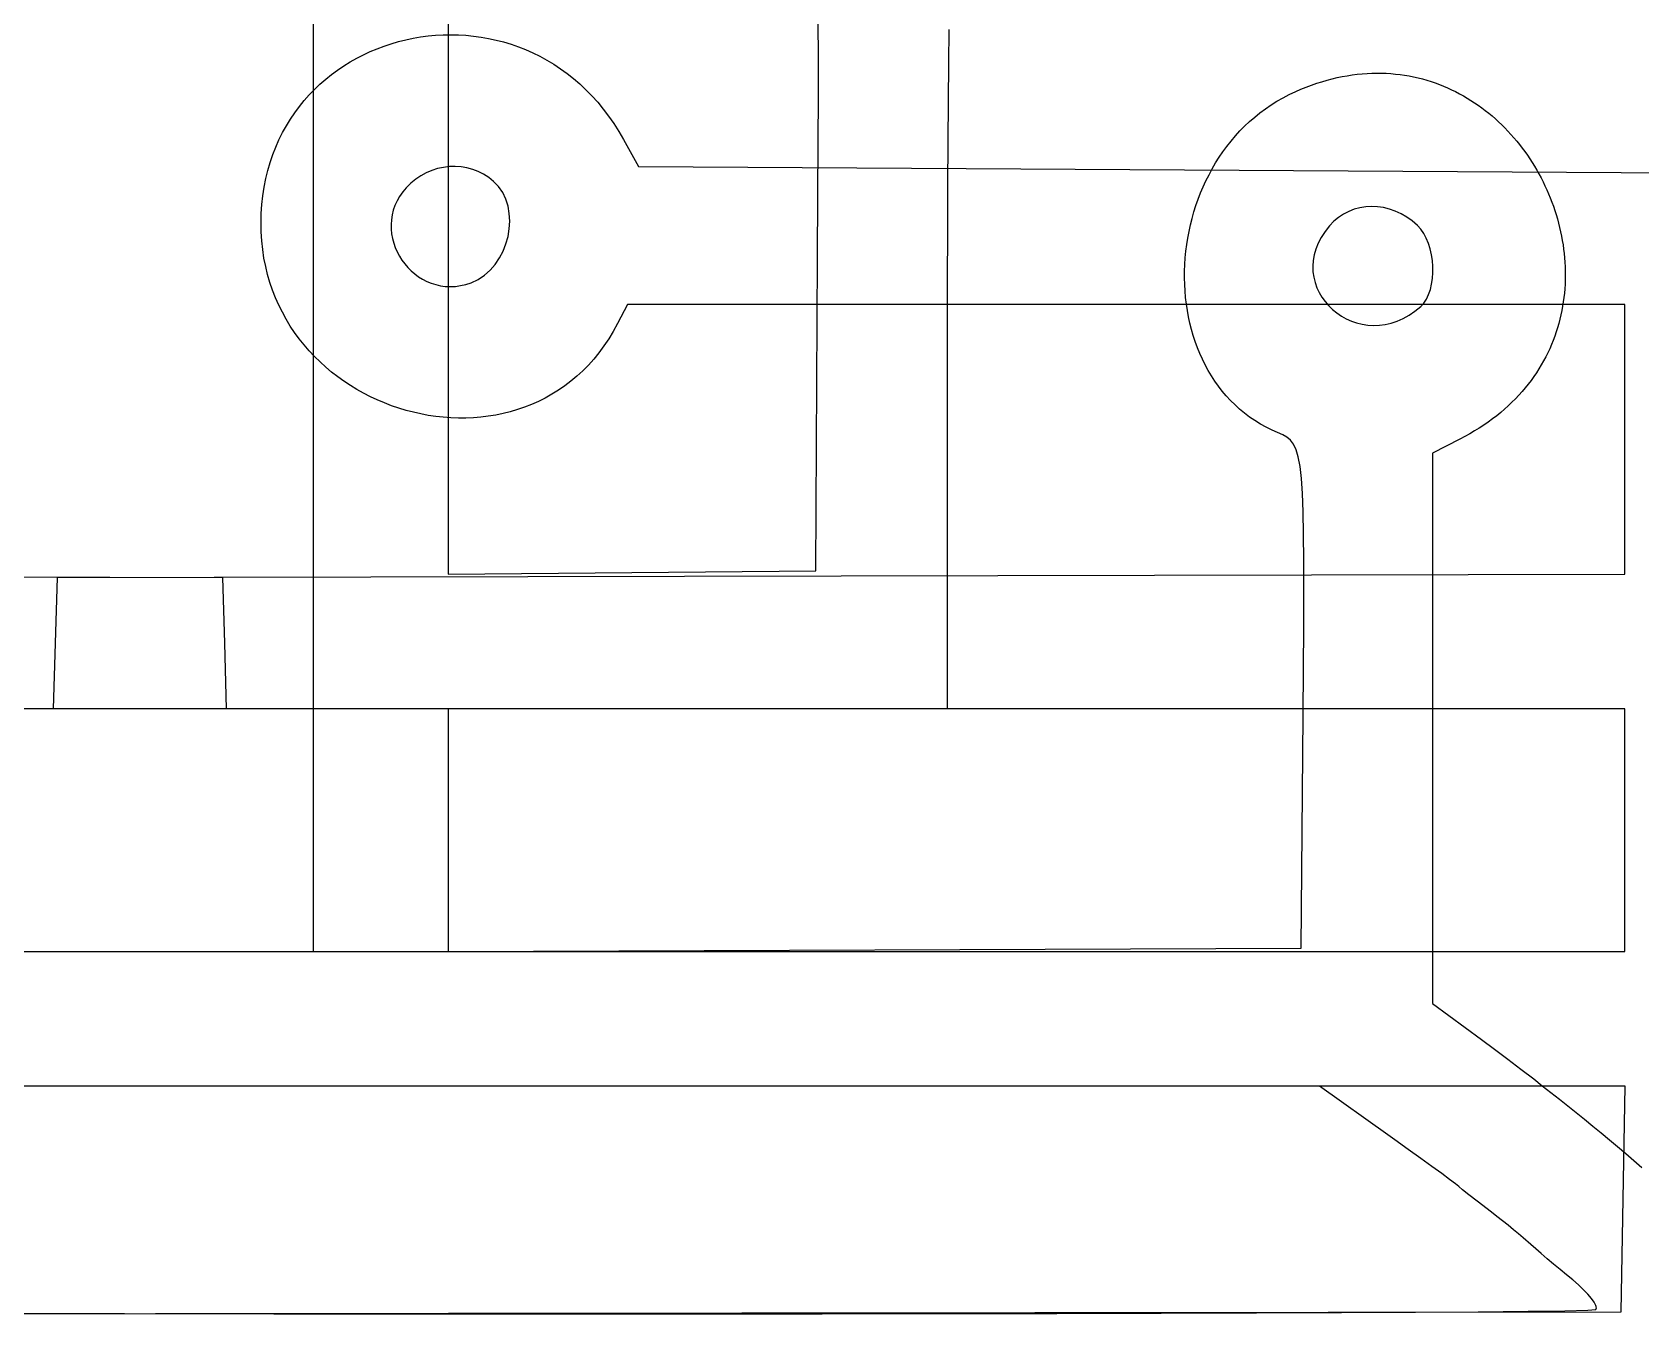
# Model space of a CAD drawing. Header units: inches. Extents: x -14 to 338, y 0 to 125.
# Drawn here: x 22.33 to 26.665, y 59.16 to 62.615 of the extents above; entities that cross this region are included whole.
import ezdxf

# ---------------------------------------------------------------- set-up
doc = ezdxf.new("R2010")
doc.units = ezdxf.units.IN
doc.layers.add('Bottom Overlay', color=54, linetype='Continuous')
doc.layers.add('Top Overlay', color=2, linetype='Continuous')

# ---------------------------------------------------------------- blocks, each defined once
blk = doc.blocks.new('IMPORTED_IMAGE_B_2')
at = {"layer": 'Bottom Overlay'}
for p, q in [((10.7717, -2.256), (10.792, -2.2541)), ((10.792, -2.2541), (10.8124, -2.2529)), ((10.8124, -2.2529), (10.8328, -2.2526)), ((10.8328, -2.2526), (10.8533, -2.253)), ((10.8533, -2.253), (10.8737, -2.2542)), ((10.6157, -2.2982), (10.6343, -2.2904)), ((10.6343, -2.2904), (10.6533, -2.2832)), ((10.6533, -2.2832), (10.6725, -2.2768)), ((10.6725, -2.2768), (10.6919, -2.2712)), ((10.6919, -2.2712), (10.7116, -2.2663)), ((10.7116, -2.2663), (10.7315, -2.2621)), ((10.7315, -2.2621), (10.7515, -2.2586)), ((10.7515, -2.2586), (10.7717, -2.256)), ((10.8737, -2.2542), (10.8942, -2.2562)), ((10.8942, -2.2562), (10.9146, -2.259)), ((10.9146, -2.259), (10.9349, -2.2626)), ((10.9349, -2.2626), (10.9551, -2.267)), ((10.9551, -2.267), (10.9753, -2.2722)), ((10.9753, -2.2722), (10.9952, -2.2783)), ((10.9952, -2.2783), (11.015, -2.2852)), ((11.015, -2.2852), (11.0346, -2.2929)), ((11.0346, -2.2929), (11.0539, -2.3015)), ((10.5279, -2.348), (10.5446, -2.3367)), ((10.5446, -2.3367), (10.5618, -2.326)), ((10.5618, -2.326), (10.5794, -2.316)), ((10.5794, -2.316), (10.5974, -2.3068)), ((10.5974, -2.3068), (10.6157, -2.2982)), ((11.0539, -2.3015), (11.073, -2.3109)), ((11.073, -2.3109), (11.0918, -2.3212)), ((11.0918, -2.3212), (11.1103, -2.3323)), ((11.1103, -2.3323), (11.1284, -2.3443)), ((10.4805, -2.3862), (10.4958, -2.3728)), ((10.4958, -2.3728), (10.5116, -2.3601)), ((10.5116, -2.3601), (10.5279, -2.348)), ((11.1284, -2.3443), (11.1462, -2.3572)), ((11.1462, -2.3572), (11.1636, -2.3709)), ((11.1636, -2.3709), (11.1806, -2.3855)), ((10.4379, -2.4303), (10.4515, -2.4149)), ((10.4515, -2.4149), (10.4657, -2.4002)), ((10.4657, -2.4002), (10.4805, -2.3862)), ((11.1806, -2.3855), (11.1971, -2.4011)), ((11.1971, -2.4011), (11.2132, -2.4175)), ((11.2132, -2.4175), (11.2288, -2.4348)), ((10.4008, -2.4803), (10.4125, -2.463)), ((10.4125, -2.463), (10.4249, -2.4463)), ((10.4249, -2.4463), (10.4379, -2.4303)), ((11.2288, -2.4348), (11.2438, -2.4531)), ((11.2438, -2.4531), (11.2583, -2.4722)), ((10.3795, -2.5167), (10.3898, -2.4982)), ((10.3898, -2.4982), (10.4008, -2.4803)), ((11.2583, -2.4722), (11.2722, -2.4923)), ((11.2722, -2.4923), (11.2856, -2.5133)), ((11.2856, -2.5133), (11.2983, -2.5352)), ((10.3533, -2.576), (10.3613, -2.5557)), ((10.3613, -2.5557), (10.37, -2.5359)), ((10.37, -2.5359), (10.3795, -2.5167)), ((11.2983, -2.5352), (11.3384, -2.6079)), ((10.3399, -2.6186), (10.3462, -2.597)), ((10.3462, -2.597), (10.3533, -2.576)), ((10.3301, -2.6635), (10.3345, -2.6407)), ((10.3345, -2.6407), (10.3399, -2.6186)), ((10.7384, -2.6422), (10.7253, -2.653)), ((10.7524, -2.6329), (10.7384, -2.6422)), ((10.7384, -2.6422), (10.7384, -2.6422)), ((10.7669, -2.6251), (10.7524, -2.6329)), ((10.7524, -2.6329), (10.7524, -2.6329)), ((10.782, -2.6187), (10.7669, -2.6251)), ((10.7669, -2.6251), (10.7669, -2.6251)), ((10.7974, -2.6138), (10.782, -2.6187)), ((10.782, -2.6187), (10.782, -2.6187)), ((10.8132, -2.6104), (10.7974, -2.6138)), ((10.7974, -2.6138), (10.7974, -2.6138)), ((10.8291, -2.6084), (10.8132, -2.6104)), ((10.8132, -2.6104), (10.8132, -2.6104)), ((10.845, -2.608), (10.8291, -2.6084)), ((10.8291, -2.6084), (10.8291, -2.6084)), ((10.8609, -2.6091), (10.845, -2.608)), ((10.845, -2.608), (10.845, -2.608)), ((10.8766, -2.6117), (10.8609, -2.6091)), ((10.8609, -2.6091), (10.8609, -2.6091)), ((10.8919, -2.6159), (10.8766, -2.6117)), ((10.8766, -2.6117), (10.8766, -2.6117)), ((10.9069, -2.6216), (10.8919, -2.6159)), ((10.8919, -2.6159), (10.8919, -2.6159)), ((10.9213, -2.6288), (10.9069, -2.6216)), ((10.9069, -2.6216), (10.9069, -2.6216)), ((10.9351, -2.6376), (10.9213, -2.6288)), ((10.9213, -2.6288), (10.9213, -2.6288)), ((10.9481, -2.648), (10.9351, -2.6376)), ((10.9351, -2.6376), (10.9351, -2.6376)), ((11.3384, -2.6079), (14.3506, -2.6261)), ((10.3239, -2.7107), (10.3265, -2.6868)), ((10.3265, -2.6868), (10.3301, -2.6635)), ((10.7033, -2.6767), (10.695, -2.6886)), ((10.713, -2.6652), (10.7033, -2.6767)), ((10.7033, -2.6767), (10.7033, -2.6767)), ((10.7253, -2.653), (10.713, -2.6652)), ((10.713, -2.6652), (10.713, -2.6652)), ((10.7253, -2.653), (10.7253, -2.653)), ((10.9618, -2.6623), (10.9481, -2.648)), ((10.9481, -2.648), (10.9481, -2.648)), ((10.9728, -2.6785), (10.9618, -2.6623)), ((10.9618, -2.6623), (10.9618, -2.6623)), ((10.9813, -2.6962), (10.9728, -2.6785)), ((10.9728, -2.6785), (10.9728, -2.6785)), ((10.3223, -2.7351), (10.3239, -2.7107)), ((10.678, -2.7258), (10.6749, -2.7386)), ((10.6824, -2.7132), (10.678, -2.7258)), ((10.678, -2.7258), (10.678, -2.7258)), ((10.6881, -2.7008), (10.6824, -2.7132)), ((10.6824, -2.7132), (10.6824, -2.7132)), ((10.695, -2.6886), (10.6881, -2.7008)), ((10.6881, -2.7008), (10.6881, -2.7008)), ((10.695, -2.6886), (10.695, -2.6886)), ((10.9872, -2.7151), (10.9813, -2.6962)), ((10.9813, -2.6962), (10.9813, -2.6962)), ((10.9907, -2.7349), (10.9872, -2.7151)), ((10.9872, -2.7151), (10.9872, -2.7151)), ((10.3217, -2.7601), (10.3223, -2.7351)), ((10.3222, -2.7845), (10.3217, -2.7601)), ((10.6729, -2.7514), (10.672, -2.7643)), ((10.672, -2.7643), (10.672, -2.7643)), ((10.672, -2.7643), (10.6723, -2.777)), ((10.6749, -2.7386), (10.6729, -2.7514)), ((10.6729, -2.7514), (10.6729, -2.7514)), ((10.6749, -2.7386), (10.6749, -2.7386)), ((10.9906, -2.7758), (10.9918, -2.7552)), ((10.9918, -2.7552), (10.9907, -2.7349)), ((10.9907, -2.7349), (10.9907, -2.7349)), ((10.9918, -2.7552), (10.9918, -2.7552)), ((10.3237, -2.8085), (10.3222, -2.7845)), ((10.3262, -2.8319), (10.3237, -2.8085)), ((10.6723, -2.777), (10.6723, -2.777)), ((10.6723, -2.777), (10.6736, -2.7897)), ((10.6736, -2.7897), (10.6736, -2.7897)), ((10.6736, -2.7897), (10.6759, -2.8022)), ((10.6759, -2.8022), (10.6759, -2.8022)), ((10.6759, -2.8022), (10.6792, -2.8145)), ((10.6792, -2.8145), (10.6792, -2.8145)), ((10.6792, -2.8145), (10.6834, -2.8265)), ((10.9739, -2.8361), (10.9816, -2.8166)), ((10.9816, -2.8166), (10.9872, -2.7964)), ((10.9816, -2.8166), (10.9816, -2.8166)), ((10.9872, -2.7964), (10.9906, -2.7758)), ((10.9872, -2.7964), (10.9872, -2.7964)), ((10.9906, -2.7758), (10.9906, -2.7758)), ((10.3296, -2.8549), (10.3262, -2.8319)), ((10.3341, -2.8774), (10.3296, -2.8549)), ((10.6834, -2.8265), (10.6834, -2.8265)), ((10.6834, -2.8265), (10.6885, -2.8381)), ((10.6885, -2.8381), (10.6885, -2.8381)), ((10.6885, -2.8381), (10.6945, -2.8494)), ((10.6945, -2.8494), (10.6945, -2.8494)), ((10.6945, -2.8494), (10.7013, -2.8602)), ((10.7013, -2.8602), (10.7013, -2.8602)), ((10.7013, -2.8602), (10.7088, -2.8704)), ((10.9525, -2.8718), (10.9642, -2.8546)), ((10.9642, -2.8546), (10.9739, -2.8361)), ((10.9642, -2.8546), (10.9642, -2.8546)), ((10.9739, -2.8361), (10.9739, -2.8361)), ((10.3394, -2.8993), (10.3341, -2.8774)), ((10.3457, -2.9207), (10.3394, -2.8993)), ((10.7088, -2.8704), (10.7088, -2.8704)), ((10.7088, -2.8704), (10.7171, -2.8801)), ((10.7171, -2.8801), (10.7171, -2.8801)), ((10.7171, -2.8801), (10.7261, -2.8891)), ((10.7261, -2.8891), (10.7261, -2.8891)), ((10.7261, -2.8891), (10.7358, -2.8974)), ((10.7358, -2.8974), (10.7358, -2.8974)), ((10.7358, -2.8974), (10.746, -2.905)), ((10.9064, -2.9124), (10.9235, -2.901)), ((10.9235, -2.901), (10.9389, -2.8874)), ((10.9235, -2.901), (10.9235, -2.901)), ((10.9389, -2.8874), (10.9525, -2.8718)), ((10.9389, -2.8874), (10.9389, -2.8874)), ((10.9525, -2.8718), (10.9525, -2.8718)), ((10.3528, -2.9417), (10.3457, -2.9207)), ((10.3608, -2.962), (10.3528, -2.9417)), ((10.746, -2.905), (10.746, -2.905)), ((10.746, -2.905), (10.7568, -2.9118)), ((10.7568, -2.9118), (10.7568, -2.9118)), ((10.7568, -2.9118), (10.7682, -2.9176)), ((10.7682, -2.9176), (10.7682, -2.9176)), ((10.7682, -2.9176), (10.78, -2.9226)), ((10.78, -2.9226), (10.78, -2.9226)), ((10.78, -2.9226), (10.7923, -2.9265)), ((10.7923, -2.9265), (10.7923, -2.9265)), ((10.7923, -2.9265), (10.805, -2.9294)), ((10.805, -2.9294), (10.805, -2.9294)), ((10.805, -2.9294), (10.8181, -2.9311)), ((10.8181, -2.9311), (10.8181, -2.9311)), ((10.8181, -2.9311), (10.8315, -2.9317)), ((10.8315, -2.9317), (10.8452, -2.9311)), ((10.8315, -2.9317), (10.8315, -2.9317)), ((10.8452, -2.9311), (10.8591, -2.9291)), ((10.8452, -2.9311), (10.8452, -2.9311)), ((10.8591, -2.9291), (10.8732, -2.9259)), ((10.8591, -2.9291), (10.8591, -2.9291)), ((10.8732, -2.9259), (10.8876, -2.9212)), ((10.8732, -2.9259), (10.8732, -2.9259)), ((10.8876, -2.9212), (10.9064, -2.9124)), ((10.8876, -2.9212), (10.8876, -2.9212)), ((10.9064, -2.9124), (10.9064, -2.9124)), ((10.3696, -2.9819), (10.3608, -2.962)), ((10.3791, -3.0011), (10.3696, -2.9819)), ((11.3088, -2.9803), (11.2823, -3.0316)), ((13.9963, -2.9803), (11.3088, -2.9803)), ((13.9963, -3.7067), (13.9963, -2.9803)), ((10.3894, -3.0199), (10.3791, -3.0011)), ((10.4005, -3.038), (10.3894, -3.0199)), ((11.2823, -3.0316), (11.2708, -3.0526)), ((10.4122, -3.0556), (10.4005, -3.038)), ((10.4247, -3.0726), (10.4122, -3.0556)), ((10.4377, -3.0891), (10.4247, -3.0726)), ((11.2586, -3.0727), (11.2458, -3.0919)), ((11.2708, -3.0526), (11.2586, -3.0727)), ((10.4514, -3.1049), (10.4377, -3.0891)), ((10.4657, -3.1201), (10.4514, -3.1049)), ((10.4806, -3.1347), (10.4657, -3.1201)), ((11.2323, -3.11), (11.2183, -3.1273)), ((11.2458, -3.0919), (11.2323, -3.11)), ((10.496, -3.1487), (10.4806, -3.1347)), ((10.5119, -3.1621), (10.496, -3.1487)), ((10.5282, -3.1748), (10.5119, -3.1621)), ((11.1884, -3.1589), (11.1727, -3.1734)), ((11.2036, -3.1436), (11.1884, -3.1589)), ((11.2183, -3.1273), (11.2036, -3.1436)), ((10.5451, -3.1869), (10.5282, -3.1748)), ((10.5623, -3.1983), (10.5451, -3.1869)), ((10.58, -3.2091), (10.5623, -3.1983)), ((11.1399, -3.1996), (11.1228, -3.2113)), ((11.1565, -3.1869), (11.1399, -3.1996)), ((11.1727, -3.1734), (11.1565, -3.1869)), ((10.598, -3.2192), (10.58, -3.2091)), ((10.6164, -3.2286), (10.598, -3.2192)), ((10.635, -3.2374), (10.6164, -3.2286)), ((10.654, -3.2454), (10.635, -3.2374)), ((10.6732, -3.2528), (10.654, -3.2454)), ((11.0506, -3.2496), (11.0317, -3.257)), ((11.0692, -3.2413), (11.0506, -3.2496)), ((11.0874, -3.2322), (11.0692, -3.2413)), ((11.1053, -3.2222), (11.0874, -3.2322)), ((11.1228, -3.2113), (11.1053, -3.2222)), ((10.6927, -3.2595), (10.6732, -3.2528)), ((10.7123, -3.2654), (10.6927, -3.2595)), ((10.7322, -3.2706), (10.7123, -3.2654)), ((10.7521, -3.2751), (10.7322, -3.2706)), ((10.7722, -3.2789), (10.7521, -3.2751)), ((10.7924, -3.2819), (10.7722, -3.2789)), ((10.8127, -3.2841), (10.7924, -3.2819)), ((10.833, -3.2856), (10.8127, -3.2841)), ((10.8533, -3.2863), (10.833, -3.2856)), ((10.8735, -3.2863), (10.8533, -3.2863)), ((10.8938, -3.2854), (10.8735, -3.2863)), ((10.9139, -3.2838), (10.8938, -3.2854)), ((10.934, -3.2814), (10.9139, -3.2838)), ((10.9539, -3.2781), (10.934, -3.2814)), ((10.9737, -3.2741), (10.9539, -3.2781)), ((10.9933, -3.2692), (10.9737, -3.2741)), ((11.0126, -3.2635), (10.9933, -3.2692)), ((11.0317, -3.257), (11.0126, -3.2635)), ((9.7677, -3.8931), (9.7729, -3.716)), ((9.7729, -3.716), (13.9963, -3.7067)), ((9.7625, -4.0702), (9.7677, -3.8931)), ((13.9963, -4.0702), (9.7625, -4.0702)), ((13.9963, -4.7241), (13.9963, -4.0702)), ((9.5277, -4.7241), (13.9963, -4.7241)), ((13.9972, -5.0874), (6.8163, -5.0874)), ((13.9872, -5.696), (13.9972, -5.0874)), ((13.9972, -5.0874), (13.9972, -5.0874)), ((9.6348, -5.7009), (10.0373, -5.7005)), ((10.0373, -5.7005), (13.9872, -5.696)), ((10.0373, -5.7005), (10.0373, -5.7005)), ((13.9872, -5.696), (13.9872, -5.696))]:
    blk.add_line(p, q, dxfattribs=at)
blk = doc.blocks.new('IMPORTED_IMAGE_B_3')
at = {"layer": 'Top Overlay'}
for p, q in [((10.4629, -4.7241), (10.4629, -0.991)), ((10.8262, -1.0034), (10.8262, -3.7075)), ((11.8238, -2.3116), (11.8233, -2.2222)), ((12.1753, -2.2389), (12.1742, -2.3307)), ((11.8236, -2.4178), (11.8238, -2.3116)), ((12.1742, -2.3307), (12.1732, -2.4322)), ((13.1523, -2.3886), (13.1663, -2.3837)), ((13.1663, -2.3837), (13.1802, -2.3793)), ((13.1802, -2.3793), (13.1941, -2.3753)), ((13.1941, -2.3753), (13.2079, -2.3717)), ((13.2079, -2.3717), (13.2216, -2.3684)), ((13.2216, -2.3684), (13.2352, -2.3656)), ((13.2352, -2.3656), (13.2487, -2.3631)), ((13.2487, -2.3631), (13.2622, -2.3611)), ((13.2622, -2.3611), (13.2755, -2.3594)), ((13.2755, -2.3594), (13.2888, -2.358)), ((13.2888, -2.358), (13.3019, -2.357)), ((13.3019, -2.357), (13.315, -2.3564)), ((13.315, -2.3564), (13.3279, -2.3562)), ((13.3279, -2.3562), (13.3408, -2.3563)), ((13.3408, -2.3563), (13.3535, -2.3567)), ((13.3535, -2.3567), (13.3661, -2.3575)), ((13.3661, -2.3575), (13.3786, -2.3586)), ((13.3786, -2.3586), (13.391, -2.36)), ((13.391, -2.36), (13.4033, -2.3618)), ((13.4033, -2.3618), (13.4155, -2.3638)), ((13.4155, -2.3638), (13.4275, -2.3662)), ((13.4275, -2.3662), (13.4394, -2.3689)), ((13.4394, -2.3689), (13.4512, -2.3719)), ((13.4512, -2.3719), (13.4628, -2.3752)), ((13.4628, -2.3752), (13.4744, -2.3788)), ((13.4744, -2.3788), (13.4858, -2.3827)), ((13.4858, -2.3827), (13.497, -2.3868)), ((11.8231, -2.5424), (11.8236, -2.4178)), ((13.0593, -2.4317), (13.0756, -2.4224)), ((13.0756, -2.4224), (13.0925, -2.4137)), ((13.0925, -2.4137), (13.1098, -2.4056)), ((13.1098, -2.4056), (13.124, -2.3995)), ((13.124, -2.3995), (13.1382, -2.3938)), ((13.1382, -2.3938), (13.1523, -2.3886)), ((13.497, -2.3868), (13.5081, -2.3912)), ((13.5081, -2.3912), (13.5191, -2.396)), ((13.5191, -2.396), (13.53, -2.4009)), ((13.53, -2.4009), (13.5406, -2.4062)), ((13.5406, -2.4062), (13.5512, -2.4117)), ((13.5512, -2.4117), (13.5616, -2.4174)), ((13.5616, -2.4174), (13.5718, -2.4234)), ((13.5718, -2.4234), (13.5819, -2.4296)), ((12.1732, -2.4322), (12.1723, -2.5424)), ((12.9992, -2.4746), (13.0135, -2.4631)), ((13.0135, -2.4631), (13.0282, -2.4521)), ((13.0282, -2.4521), (13.0435, -2.4416)), ((13.0435, -2.4416), (13.0593, -2.4317)), ((13.5819, -2.4296), (13.5918, -2.4361)), ((13.5918, -2.4361), (13.6016, -2.4428)), ((13.6016, -2.4428), (13.6112, -2.4497)), ((13.6112, -2.4497), (13.6206, -2.4569)), ((13.6206, -2.4569), (13.6299, -2.4642)), ((13.6299, -2.4642), (13.639, -2.4718)), ((12.9472, -2.5256), (12.9594, -2.5121)), ((12.9594, -2.5121), (12.9722, -2.4992)), ((12.9722, -2.4992), (12.9854, -2.4867)), ((12.9854, -2.4867), (12.9992, -2.4746)), ((13.639, -2.4718), (13.6479, -2.4796)), ((13.6479, -2.4796), (13.6566, -2.4876)), ((13.6566, -2.4876), (13.6652, -2.4958)), ((13.6652, -2.4958), (13.6736, -2.5041)), ((13.6736, -2.5041), (13.6818, -2.5127)), ((13.6818, -2.5127), (13.6898, -2.5214)), ((11.8223, -2.687), (11.8231, -2.5424)), ((12.1723, -2.5424), (12.1716, -2.6602)), ((12.9136, -2.5682), (12.9243, -2.5536)), ((12.9243, -2.5536), (12.9355, -2.5394)), ((12.9355, -2.5394), (12.9472, -2.5256)), ((13.6898, -2.5214), (13.6977, -2.5304)), ((13.6977, -2.5304), (13.7053, -2.5394)), ((13.7053, -2.5394), (13.7128, -2.5487)), ((13.7128, -2.5487), (13.7201, -2.5581)), ((12.8847, -2.6141), (12.8938, -2.5985)), ((12.8938, -2.5985), (12.9035, -2.5832)), ((12.9035, -2.5832), (12.9136, -2.5682)), ((13.7201, -2.5581), (13.7271, -2.5677)), ((13.7271, -2.5677), (13.734, -2.5774)), ((13.734, -2.5774), (13.7407, -2.5873)), ((13.7407, -2.5873), (13.7471, -2.5973)), ((13.7471, -2.5973), (13.7534, -2.6074)), ((12.868, -2.6462), (12.8761, -2.63)), ((12.8761, -2.63), (12.8847, -2.6141)), ((13.7534, -2.6074), (13.7594, -2.6177)), ((13.7594, -2.6177), (13.7653, -2.6281)), ((13.7653, -2.6281), (13.7709, -2.6386)), ((13.7709, -2.6386), (13.7763, -2.6492)), ((11.8213, -2.8531), (11.8223, -2.687)), ((12.1716, -2.6602), (12.1711, -2.7844)), ((12.8469, -2.6962), (12.8534, -2.6793)), ((12.8534, -2.6793), (12.8605, -2.6627)), ((12.8605, -2.6627), (12.868, -2.6462)), ((13.7763, -2.6492), (13.7815, -2.6599)), ((13.7815, -2.6599), (13.7865, -2.6708)), ((13.7865, -2.6708), (13.7913, -2.6817)), ((13.7913, -2.6817), (13.7958, -2.6928)), ((12.8306, -2.748), (12.8355, -2.7306)), ((12.8355, -2.7306), (12.841, -2.7133)), ((12.841, -2.7133), (12.8469, -2.6962)), ((13.253, -2.729), (13.2388, -2.7363)), ((13.2677, -2.7233), (13.253, -2.729)), ((13.253, -2.729), (13.253, -2.729)), ((13.2829, -2.7192), (13.2677, -2.7233)), ((13.2677, -2.7233), (13.2677, -2.7233)), ((13.2984, -2.7167), (13.2829, -2.7192)), ((13.2829, -2.7192), (13.2829, -2.7192)), ((13.3143, -2.7158), (13.2984, -2.7167)), ((13.2984, -2.7167), (13.2984, -2.7167)), ((13.3303, -2.7166), (13.3143, -2.7158)), ((13.3143, -2.7158), (13.3143, -2.7158)), ((13.3463, -2.7189), (13.3303, -2.7166)), ((13.3303, -2.7166), (13.3303, -2.7166)), ((13.3623, -2.7229), (13.3463, -2.7189)), ((13.3463, -2.7189), (13.3463, -2.7189)), ((13.3781, -2.7284), (13.3623, -2.7229)), ((13.3623, -2.7229), (13.3623, -2.7229)), ((13.3936, -2.7356), (13.3781, -2.7284)), ((13.3781, -2.7284), (13.3781, -2.7284)), ((13.7958, -2.6928), (13.8001, -2.7039)), ((13.8001, -2.7039), (13.8042, -2.7151)), ((13.8042, -2.7151), (13.808, -2.7264)), ((13.808, -2.7264), (13.8116, -2.7378)), ((12.8224, -2.7832), (12.8262, -2.7655)), ((12.8262, -2.7655), (12.8306, -2.748)), ((13.2011, -2.7678), (13.1888, -2.7833)), ((13.2128, -2.7557), (13.2011, -2.7678)), ((13.2011, -2.7678), (13.2011, -2.7678)), ((13.2254, -2.7452), (13.2128, -2.7557)), ((13.2128, -2.7557), (13.2128, -2.7557)), ((13.2388, -2.7363), (13.2254, -2.7452)), ((13.2254, -2.7452), (13.2254, -2.7452)), ((13.2388, -2.7363), (13.2388, -2.7363)), ((13.4088, -2.7444), (13.3936, -2.7356)), ((13.3936, -2.7356), (13.3936, -2.7356)), ((13.4234, -2.7548), (13.4088, -2.7444)), ((13.4088, -2.7444), (13.4088, -2.7444)), ((13.4375, -2.7668), (13.4234, -2.7548)), ((13.4234, -2.7548), (13.4234, -2.7548)), ((13.4467, -2.7767), (13.4375, -2.7668)), ((13.4375, -2.7668), (13.4375, -2.7668)), ((13.8116, -2.7378), (13.815, -2.7492)), ((13.815, -2.7492), (13.8181, -2.7607)), ((13.8181, -2.7607), (13.821, -2.7723)), ((13.821, -2.7723), (13.8237, -2.7839)), ((12.1711, -2.7844), (12.1708, -2.9142)), ((12.8162, -2.8187), (12.819, -2.8009)), ((12.819, -2.8009), (12.8224, -2.7832)), ((13.1703, -2.8148), (13.1639, -2.8305)), ((13.1785, -2.799), (13.1703, -2.8148)), ((13.1703, -2.8148), (13.1703, -2.8148)), ((13.1888, -2.7833), (13.1785, -2.799)), ((13.1785, -2.799), (13.1785, -2.799)), ((13.1888, -2.7833), (13.1888, -2.7833)), ((13.4547, -2.7883), (13.4467, -2.7767)), ((13.4467, -2.7767), (13.4467, -2.7767)), ((13.4617, -2.8012), (13.4547, -2.7883)), ((13.4547, -2.7883), (13.4547, -2.7883)), ((13.4675, -2.8152), (13.4617, -2.8012)), ((13.4617, -2.8012), (13.4617, -2.8012)), ((13.4722, -2.8301), (13.4675, -2.8152)), ((13.4675, -2.8152), (13.4675, -2.8152)), ((13.8237, -2.7839), (13.8261, -2.7955)), ((13.8261, -2.7955), (13.8282, -2.8072)), ((13.8282, -2.8072), (13.8301, -2.819)), ((11.8162, -3.6978), (11.8213, -2.8531)), ((12.8111, -2.8724), (12.8123, -2.8545)), ((12.8123, -2.8545), (12.814, -2.8366)), ((12.814, -2.8366), (12.8162, -2.8187)), ((13.1594, -2.8462), (13.1567, -2.8617)), ((13.1639, -2.8305), (13.1594, -2.8462)), ((13.1594, -2.8462), (13.1594, -2.8462)), ((13.1639, -2.8305), (13.1639, -2.8305)), ((13.4758, -2.8457), (13.4722, -2.8301)), ((13.4722, -2.8301), (13.4722, -2.8301)), ((13.4782, -2.8617), (13.4758, -2.8457)), ((13.4758, -2.8457), (13.4758, -2.8457)), ((13.8301, -2.819), (13.8317, -2.8308)), ((13.8317, -2.8308), (13.8331, -2.8426)), ((13.8331, -2.8426), (13.8343, -2.8544)), ((13.8343, -2.8544), (13.8351, -2.8662)), ((12.8103, -2.9081), (12.8104, -2.8902)), ((12.8104, -2.8902), (12.8111, -2.8724)), ((13.1567, -2.8617), (13.1557, -2.877)), ((13.1557, -2.877), (13.1557, -2.877)), ((13.1557, -2.877), (13.1563, -2.892)), ((13.1563, -2.892), (13.1563, -2.892)), ((13.1563, -2.892), (13.1584, -2.9067)), ((13.1567, -2.8617), (13.1567, -2.8617)), ((13.4794, -2.8779), (13.4782, -2.8617)), ((13.4782, -2.8617), (13.4782, -2.8617)), ((13.4784, -2.9098), (13.4795, -2.894)), ((13.4795, -2.894), (13.4794, -2.8779)), ((13.4794, -2.8779), (13.4794, -2.8779)), ((13.4795, -2.894), (13.4795, -2.894)), ((13.8351, -2.8662), (13.8357, -2.8781)), ((13.8357, -2.8781), (13.8361, -2.89)), ((13.8361, -2.9018), (13.836, -2.9137)), ((13.8361, -2.89), (13.8361, -2.9018)), ((12.1708, -2.9142), (12.1707, -3.0211)), ((12.8107, -2.9259), (12.8103, -2.9081)), ((12.8117, -2.9436), (12.8107, -2.9259)), ((12.8132, -2.9612), (12.8117, -2.9436)), ((13.1584, -2.9067), (13.1584, -2.9067)), ((13.1584, -2.9067), (13.1619, -2.9209)), ((13.1619, -2.9209), (13.1619, -2.9209)), ((13.1619, -2.9209), (13.1668, -2.9347)), ((13.1668, -2.9347), (13.1668, -2.9347)), ((13.1668, -2.9347), (13.173, -2.9479)), ((13.468, -2.9531), (13.4727, -2.9396)), ((13.4727, -2.9396), (13.4761, -2.9251)), ((13.4727, -2.9396), (13.4727, -2.9396)), ((13.4761, -2.9251), (13.4784, -2.9098)), ((13.4761, -2.9251), (13.4761, -2.9251)), ((13.4784, -2.9098), (13.4784, -2.9098)), ((13.8347, -2.9374), (13.8337, -2.9492)), ((13.8355, -2.9256), (13.8347, -2.9374)), ((13.836, -2.9137), (13.8355, -2.9256)), ((12.8153, -2.9787), (12.8132, -2.9612)), ((12.8179, -2.9961), (12.8153, -2.9787)), ((13.173, -2.9479), (13.173, -2.9479)), ((13.173, -2.9479), (13.1804, -2.9604)), ((13.1804, -2.9604), (13.1804, -2.9604)), ((13.1804, -2.9604), (13.189, -2.9723)), ((13.189, -2.9723), (13.189, -2.9723)), ((13.189, -2.9723), (13.1986, -2.9834)), ((13.1986, -2.9834), (13.1986, -2.9834)), ((13.1986, -2.9834), (13.2092, -2.9936)), ((13.4311, -2.9981), (13.4465, -2.9853)), ((13.4465, -2.9853), (13.4549, -2.9762)), ((13.4465, -2.9853), (13.4465, -2.9853)), ((13.4549, -2.9762), (13.4621, -2.9654)), ((13.4549, -2.9762), (13.4549, -2.9762)), ((13.4621, -2.9654), (13.468, -2.9531)), ((13.4621, -2.9654), (13.4621, -2.9654)), ((13.468, -2.9531), (13.468, -2.9531)), ((13.829, -2.9846), (13.8268, -2.9963)), ((13.8308, -2.9728), (13.829, -2.9846)), ((13.8324, -2.9611), (13.8308, -2.9728)), ((13.8337, -2.9492), (13.8324, -2.9611)), ((12.1707, -3.0211), (12.1705, -4.0702)), ((12.821, -3.0133), (12.8179, -2.9961)), ((12.8247, -3.0304), (12.821, -3.0133)), ((12.8289, -3.0472), (12.8247, -3.0304)), ((13.2092, -2.9936), (13.2092, -2.9936)), ((13.2092, -2.9936), (13.2206, -3.0029)), ((13.2206, -3.0029), (13.2206, -3.0029)), ((13.2206, -3.0029), (13.2329, -3.0112)), ((13.2329, -3.0112), (13.2329, -3.0112)), ((13.2329, -3.0112), (13.246, -3.0185)), ((13.246, -3.0185), (13.246, -3.0185)), ((13.246, -3.0185), (13.2597, -3.0247)), ((13.2597, -3.0247), (13.2597, -3.0247)), ((13.2597, -3.0247), (13.2739, -3.0296)), ((13.2739, -3.0296), (13.2739, -3.0296)), ((13.2739, -3.0296), (13.2887, -3.0333)), ((13.2887, -3.0333), (13.2887, -3.0333)), ((13.2887, -3.0333), (13.3039, -3.0357)), ((13.3352, -3.0361), (13.3512, -3.034)), ((13.3512, -3.034), (13.3673, -3.0303)), ((13.3512, -3.034), (13.3512, -3.034)), ((13.3673, -3.0303), (13.3834, -3.025)), ((13.3673, -3.0303), (13.3673, -3.0303)), ((13.3834, -3.025), (13.3995, -3.0179)), ((13.3834, -3.025), (13.3834, -3.025)), ((13.3995, -3.0179), (13.4154, -3.0089)), ((13.3995, -3.0179), (13.3995, -3.0179)), ((13.4154, -3.0089), (13.4311, -2.9981)), ((13.4154, -3.0089), (13.4154, -3.0089)), ((13.4311, -2.9981), (13.4311, -2.9981)), ((13.8186, -3.0312), (13.8152, -3.0427)), ((13.8216, -3.0196), (13.8186, -3.0312)), ((13.8243, -3.008), (13.8216, -3.0196)), ((13.8268, -2.9963), (13.8243, -3.008)), ((12.8337, -3.0639), (12.8289, -3.0472)), ((12.839, -3.0802), (12.8337, -3.0639)), ((13.3039, -3.0357), (13.3039, -3.0357)), ((13.3039, -3.0357), (13.3194, -3.0366)), ((13.3194, -3.0366), (13.3352, -3.0361)), ((13.3194, -3.0366), (13.3194, -3.0366)), ((13.3352, -3.0361), (13.3352, -3.0361)), ((13.8035, -3.0768), (13.7989, -3.0881)), ((13.8077, -3.0655), (13.8035, -3.0768)), ((13.8116, -3.0541), (13.8077, -3.0655)), ((13.8152, -3.0427), (13.8116, -3.0541)), ((12.8449, -3.0964), (12.839, -3.0802)), ((12.8513, -3.1122), (12.8449, -3.0964)), ((12.8583, -3.1278), (12.8513, -3.1122)), ((13.7889, -3.1103), (13.7834, -3.1212)), ((13.7941, -3.0992), (13.7889, -3.1103)), ((13.7989, -3.0881), (13.7941, -3.0992)), ((12.8659, -3.143), (12.8583, -3.1278)), ((12.8739, -3.1579), (12.8659, -3.143)), ((12.8826, -3.1724), (12.8739, -3.1579)), ((13.7584, -3.1641), (13.7513, -3.1745)), ((13.7651, -3.1535), (13.7584, -3.1641)), ((13.7715, -3.1429), (13.7651, -3.1535)), ((13.7776, -3.1321), (13.7715, -3.1429)), ((13.7834, -3.1212), (13.7776, -3.1321)), ((12.8918, -3.1865), (12.8826, -3.1724)), ((12.9016, -3.2003), (12.8918, -3.1865)), ((12.9119, -3.2136), (12.9016, -3.2003)), ((13.7281, -3.205), (13.7197, -3.2149)), ((13.7361, -3.1949), (13.7281, -3.205)), ((13.7439, -3.1848), (13.7361, -3.1949)), ((13.7513, -3.1745), (13.7439, -3.1848)), ((12.9227, -3.2265), (12.9119, -3.2136)), ((12.9342, -3.2389), (12.9227, -3.2265)), ((12.9462, -3.2508), (12.9342, -3.2389)), ((12.9587, -3.2622), (12.9462, -3.2508)), ((13.6924, -3.2437), (13.6827, -3.253)), ((13.7018, -3.2342), (13.6924, -3.2437)), ((13.7109, -3.2246), (13.7018, -3.2342)), ((13.7197, -3.2149), (13.7109, -3.2246)), ((12.9719, -3.2731), (12.9587, -3.2622)), ((12.9856, -3.2834), (12.9719, -3.2731)), ((12.9998, -3.2932), (12.9856, -3.2834)), ((13.0146, -3.3024), (12.9998, -3.2932)), ((13.6401, -3.2884), (13.6286, -3.2969)), ((13.6513, -3.2798), (13.6401, -3.2884)), ((13.6621, -3.2711), (13.6513, -3.2798)), ((13.6725, -3.2621), (13.6621, -3.2711)), ((13.6827, -3.253), (13.6725, -3.2621)), ((13.03, -3.311), (13.0146, -3.3024)), ((13.046, -3.3189), (13.03, -3.311)), ((13.0751, -3.3318), (13.046, -3.3189)), ((13.0862, -3.338), (13.0751, -3.3318)), ((13.5655, -3.336), (13.5518, -3.3432)), ((13.5789, -3.3286), (13.5655, -3.336)), ((13.5918, -3.321), (13.5789, -3.3286)), ((13.6044, -3.3131), (13.5918, -3.321)), ((13.6167, -3.3051), (13.6044, -3.3131)), ((13.6286, -3.2969), (13.6167, -3.3051)), ((13.0958, -3.346), (13.0862, -3.338)), ((13.104, -3.3568), (13.0958, -3.346)), ((13.111, -3.3714), (13.104, -3.3568)), ((13.1167, -3.391), (13.111, -3.3714)), ((13.5518, -3.3432), (13.4784, -3.3806)), ((13.4784, -3.3806), (13.4784, -4.8645)), ((13.1214, -3.4165), (13.1167, -3.391)), ((13.1251, -3.449), (13.1214, -3.4165)), ((13.1278, -3.4896), (13.1251, -3.449)), ((13.1298, -3.5393), (13.1278, -3.4896)), ((13.131, -3.5992), (13.1298, -3.5393)), ((13.1315, -3.6703), (13.131, -3.5992)), ((13.1316, -3.7538), (13.1315, -3.6703)), ((5.9943, -3.7067), (10.2177, -3.716)), ((10.2177, -3.716), (10.2229, -3.8931)), ((10.8262, -3.7075), (11.3212, -3.7026)), ((11.3212, -3.7026), (11.8162, -3.6978)), ((13.1312, -3.8505), (13.1316, -3.7538)), ((13.1304, -3.9617), (13.1312, -3.8505)), ((10.2229, -3.8931), (10.2281, -4.0702)), ((13.1294, -4.0884), (13.1304, -3.9617)), ((10.2281, -4.0702), (5.9943, -4.0702)), ((12.1705, -4.0702), (10.8262, -4.0702)), ((10.8262, -4.0702), (10.8262, -4.7244)), ((13.1242, -4.7151), (13.1294, -4.0884)), ((5.9943, -4.7241), (10.4629, -4.7241)), ((10.8262, -4.7244), (13.1242, -4.7151)), ((13.4784, -4.8645), (13.6101, -4.9615)), ((13.6101, -4.9615), (13.6458, -4.988)), ((13.6458, -4.988), (13.6812, -5.0146)), ((13.6812, -5.0146), (13.7163, -5.0413)), ((13.7163, -5.0413), (13.7512, -5.0681)), ((13.7512, -5.0681), (13.7743, -5.0861)), ((13.1743, -5.0874), (5.9934, -5.0874)), ((13.3581, -5.2186), (13.1743, -5.0874)), ((13.1743, -5.0874), (13.1743, -5.0874)), ((13.7743, -5.0861), (13.7973, -5.1041)), ((13.7973, -5.1041), (13.8202, -5.1222)), ((13.8202, -5.1222), (13.843, -5.1403)), ((13.843, -5.1403), (13.8656, -5.1585)), ((13.8656, -5.1585), (13.8881, -5.1768)), ((13.8881, -5.1768), (13.9106, -5.1951)), ((13.9106, -5.1951), (13.9329, -5.2135)), ((13.3769, -5.232), (13.3581, -5.2186)), ((13.3581, -5.2186), (13.3581, -5.2186)), ((13.4131, -5.2579), (13.3769, -5.232)), ((13.3769, -5.232), (13.3769, -5.232)), ((13.9329, -5.2135), (13.9551, -5.232)), ((13.9551, -5.232), (13.9772, -5.2505)), ((13.4467, -5.2822), (13.4131, -5.2579)), ((13.4131, -5.2579), (13.4131, -5.2579)), ((13.477, -5.3042), (13.4467, -5.2822)), ((13.4467, -5.2822), (13.4467, -5.2822)), ((13.9772, -5.2505), (13.9992, -5.2691)), ((13.9992, -5.2691), (14.0211, -5.2877)), ((14.0211, -5.2877), (14.0428, -5.3064)), ((13.5031, -5.3233), (13.477, -5.3042)), ((13.477, -5.3042), (13.477, -5.3042)), ((13.5244, -5.339), (13.5031, -5.3233)), ((13.5031, -5.3233), (13.5031, -5.3233)), ((13.54, -5.3507), (13.5244, -5.339)), ((13.5244, -5.339), (13.5244, -5.339)), ((13.5491, -5.3578), (13.54, -5.3507)), ((13.54, -5.3507), (13.54, -5.3507)), ((13.5596, -5.367), (13.5491, -5.3578)), ((13.5491, -5.3578), (13.5491, -5.3578)), ((13.5761, -5.3804), (13.5596, -5.367)), ((13.5596, -5.367), (13.5596, -5.367)), ((13.5983, -5.3977), (13.5761, -5.3804)), ((13.5761, -5.3804), (13.5761, -5.3804)), ((13.6374, -5.4274), (13.5983, -5.3977)), ((13.5983, -5.3977), (13.5983, -5.3977)), ((13.652, -5.4387), (13.6374, -5.4274)), ((13.6374, -5.4274), (13.6374, -5.4274)), ((13.667, -5.4506), (13.652, -5.4387)), ((13.652, -5.4387), (13.652, -5.4387)), ((13.6819, -5.4626), (13.667, -5.4506)), ((13.667, -5.4506), (13.667, -5.4506)), ((13.6964, -5.4745), (13.6819, -5.4626)), ((13.6819, -5.4626), (13.6819, -5.4626)), ((13.71, -5.4857), (13.6964, -5.4745)), ((13.6964, -5.4745), (13.6964, -5.4745)), ((13.7223, -5.4961), (13.71, -5.4857)), ((13.71, -5.4857), (13.71, -5.4857)), ((13.7434, -5.5146), (13.7223, -5.4961)), ((13.7223, -5.4961), (13.7223, -5.4961)), ((13.7565, -5.526), (13.7434, -5.5146)), ((13.7434, -5.5146), (13.7434, -5.5146)), ((13.7714, -5.5388), (13.7565, -5.526)), ((13.7565, -5.526), (13.7565, -5.526)), ((13.7877, -5.5527), (13.7714, -5.5388)), ((13.7714, -5.5388), (13.7714, -5.5388)), ((13.8048, -5.5671), (13.7877, -5.5527)), ((13.7877, -5.5527), (13.7877, -5.5527)), ((13.8222, -5.5818), (13.8048, -5.5671)), ((13.8048, -5.5671), (13.8048, -5.5671)), ((13.8395, -5.5963), (13.8222, -5.5818)), ((13.8222, -5.5818), (13.8222, -5.5818)), ((13.8561, -5.61), (13.8395, -5.5963)), ((13.8395, -5.5963), (13.8395, -5.5963)), ((13.8714, -5.6233), (13.8561, -5.61)), ((13.8561, -5.61), (13.8561, -5.61)), ((13.8852, -5.6362), (13.8714, -5.6233)), ((13.8714, -5.6233), (13.8714, -5.6233)), ((13.897, -5.6486), (13.8852, -5.6362)), ((13.8852, -5.6362), (13.8852, -5.6362)), ((13.9067, -5.66), (13.897, -5.6486)), ((13.897, -5.6486), (13.897, -5.6486)), ((13.9139, -5.6702), (13.9067, -5.66)), ((13.9067, -5.66), (13.9067, -5.66)), ((13.9185, -5.6787), (13.9139, -5.6702)), ((13.9139, -5.6702), (13.9139, -5.6702)), ((6.0034, -5.696), (9.9533, -5.7005)), ((9.9533, -5.7005), (9.9533, -5.7005)), ((9.9533, -5.7005), (10.3558, -5.7009)), ((10.3558, -5.7009), (10.3558, -5.7009)), ((10.3558, -5.7009), (10.7471, -5.7012)), ((10.7471, -5.7012), (10.7471, -5.7012)), ((10.7471, -5.7012), (11.1253, -5.7012)), ((11.1253, -5.7012), (11.4883, -5.7011)), ((11.1253, -5.7012), (11.1253, -5.7012)), ((11.4883, -5.7011), (11.834, -5.7009)), ((11.4883, -5.7011), (11.4883, -5.7011)), ((11.834, -5.7009), (12.1605, -5.7005)), ((11.834, -5.7009), (11.834, -5.7009)), ((12.1605, -5.7005), (12.4657, -5.6999)), ((12.1605, -5.7005), (12.1605, -5.7005)), ((12.4657, -5.6999), (12.7476, -5.6993)), ((12.4657, -5.6999), (12.4657, -5.6999)), ((12.7476, -5.6993), (13.0041, -5.6985)), ((12.7476, -5.6993), (12.7476, -5.6993)), ((13.0041, -5.6985), (13.2332, -5.6976)), ((13.0041, -5.6985), (13.0041, -5.6985)), ((13.2332, -5.6976), (13.4328, -5.6965)), ((13.2332, -5.6976), (13.2332, -5.6976)), ((13.4328, -5.6965), (13.6011, -5.6954)), ((13.4328, -5.6965), (13.4328, -5.6965)), ((13.6011, -5.6954), (13.7358, -5.6941)), ((13.6011, -5.6954), (13.6011, -5.6954)), ((13.7358, -5.6941), (13.835, -5.6928)), ((13.7358, -5.6941), (13.7358, -5.6941)), ((13.835, -5.6928), (13.8967, -5.6913)), ((13.835, -5.6928), (13.835, -5.6928)), ((13.8967, -5.6913), (13.9187, -5.6898)), ((13.8967, -5.6913), (13.8967, -5.6913)), ((13.9202, -5.6854), (13.9185, -5.6787)), ((13.9185, -5.6787), (13.9185, -5.6787)), ((13.9187, -5.6898), (13.9202, -5.6854)), ((13.9187, -5.6898), (13.9187, -5.6898)), ((13.9202, -5.6854), (13.9202, -5.6854))]:
    blk.add_line(p, q, dxfattribs=at)

msp = doc.modelspace()

# ---------------------------------------------------------------- block references
for name in ['IMPORTED_IMAGE_B_2', 'IMPORTED_IMAGE_B_3']:
    msp.add_blockref(name, (12.6249, 64.8609))

doc.saveas('drawing.dxf')
